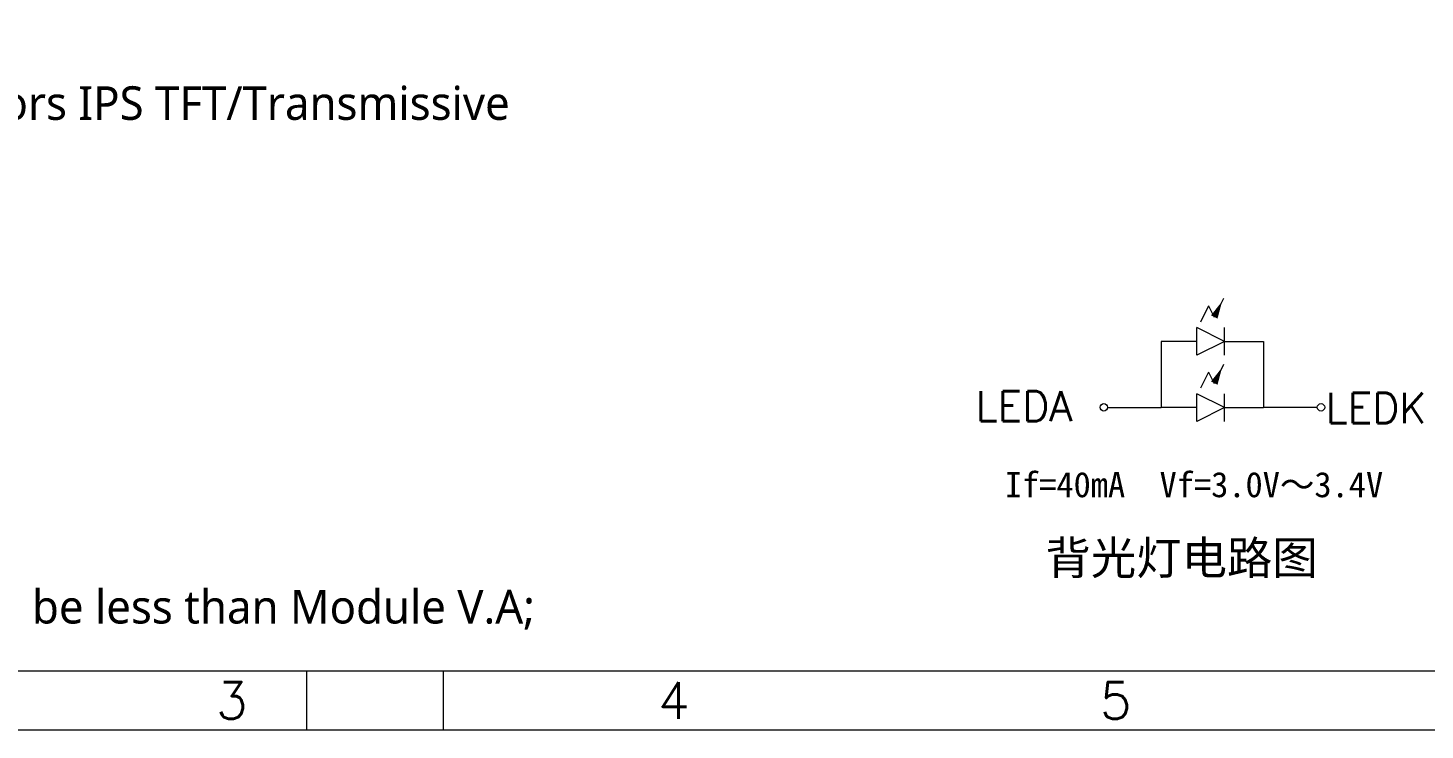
# Model space of a CAD drawing. Header units: millimetres. Extents: x 1292 to 2149, y -137 to 277.
# Drawn here: x 1334.3 to 1395.7, y 135.3 to 166.2 of the extents above; entities that cross this region are included whole.
import ezdxf

# ---------------------------------------------------------------- set-up
doc = ezdxf.new("R2010")
doc.units = ezdxf.units.MM
doc.header["$LTSCALE"] = 0.5
doc.linetypes.add('C_SOLID_M', pattern=[0])
doc.layers.add('BLU', color=2, linetype='Continuous', lineweight=5)
doc.layers.add('图框', color=7, linetype='Continuous', lineweight=5)
doc.styles.add('C-E02$0$HZ', font='')
doc.styles.get("Standard").update_dxf_attribs({"font": 'txt', "bigfont": 'gbcbig.shx'})
doc.styles.add('style2', font='romans.shx', dxfattribs={"bigfont": 'bigfont.shx'})
doc.styles.add('汉字', font='')
doc.styles.get('C-E02$0$HZ').set_extended_font_data('SimSun')
doc.styles.get('汉字').set_extended_font_data('SimSun')

msp = doc.modelspace()

# ---------------------------------------------------------------- linework, layer by layer
at = {"layer": 'BLU', "color": 3, "linetype": 'C_SOLID_M', "lineweight": 5}
for p, q in [((1386.815, 154.323), (1386.401, 153.495)), ((1386.152, 153.994), (1385.797, 153.283)), ((1386.152, 153.994), (1386.401, 153.495)), ((1386.853, 152.43), (1385.636, 153.038)), ((1385.636, 151.821), (1385.636, 153.037)), ((1386.853, 151.821), (1386.853, 153.037)), ((1386.853, 152.43), (1385.636, 151.821)), ((1386.815, 151.415), (1386.401, 150.587)), ((1386.152, 151.085), (1385.797, 150.374)), ((1386.152, 151.085), (1386.401, 150.587)), ((1386.853, 149.521), (1385.636, 150.13)), ((1385.636, 148.913), (1385.636, 150.129)), ((1386.853, 148.913), (1386.853, 150.129)), ((1381.713, 149.521), (1384.078, 149.521)), ((1386.853, 149.521), (1385.636, 148.913)), ((1390.938, 149.521), (1388.573, 149.521))]:
    msp.add_line(p, q, dxfattribs=at)
at = {"layer": 'BLU', "color": 3, "linetype": 'ByBlock', "lineweight": 5}
for p, q in [((1385.636, 152.429), (1384.078, 152.429)), ((1386.853, 152.429), (1388.573, 152.429)), ((1385.636, 149.521), (1384.078, 149.521)), ((1386.853, 149.521), (1388.573, 149.521))]:
    msp.add_line(p, q, dxfattribs=at)
at = {"layer": 'BLU', "color": 3, "lineweight": 5}
for p, q in [((1384.078, 152.429), (1384.078, 149.521)), ((1388.573, 152.429), (1388.573, 149.521))]:
    msp.add_line(p, q, dxfattribs=at)
at = {"layer": 'BLU', "color": 3, "linetype": 'C_SOLID_M', "lineweight": 5}
for centre in [(1381.551, 149.534), (1391.1, 149.534)]:
    msp.add_circle(centre, 0.162, dxfattribs=at)
for points in [[(1386.55, 153.432), (1386.753, 154.197), (1386.262, 153.576)], [(1386.55, 150.524), (1386.753, 151.289), (1386.262, 150.668)]]:
    msp.add_solid(points, dxfattribs=at)
at = {"layer": '图框', "color": 7, "linetype": 'ByBlock', "lineweight": 5, "ltscale": 0.55}
for p, q in [((1488.513, 137.934), (1294.213, 137.934)), ((1346.503, 137.934), (1346.503, 135.343)), ((1352.503, 137.934), (1352.503, 135.343)), ((1491.104, 135.343), (1291.621, 135.343))]:
    msp.add_line(p, q, dxfattribs=at)

# ---------------------------------------------------------------- texts
at = {"layer": 'BLU', "color": 3, "lineweight": 5}
for s, height, style, p in [('LEDA', 1.3239, 'style2', (1375.921, 148.918)), ('LEDK', 1.3239, 'style2', (1391.312, 148.843)), ('If=40mA  Vf=3.0V～3.4V', 1.11118, 'C-E02$0$HZ', (1377.199, 145.581))]:
    msp.add_text(s, height=height, dxfattribs=dict(at, style=style)).set_placement(p)
at = {"layer": 'BLU', "color": 3, "lineweight": 5, "insert": (1378.986, 142.834), "char_height": 1.46254, "width": 17.56398, "attachment_point": 4}
msp.add_mtext('{\\fSimSun|b0|i0|c134|p54;背光灯电路图}', dxfattribs=at)
at = {"layer": '图框', "lineweight": 5, "insert": (1295.476, 166.111), "char_height": 1.47615, "attachment_point": 1, "style": '汉字'}
msp.add_mtext('{\\fMicrosoft YaHei|b0|i0|c134|p34;\\C255;Specification:\\P 1). Display mode: 1.32" 360*360 262K Colors IPS TFT/Transmissive\\P 2). Viewing angle: ALL O\'clock\\P 3). Operating temp.: -20%%DC~+70%%DC  \\P    Storage temp.: -20%%DC~+80%%DC\\P 4). IC: ST77916\\P 5). Backlight: 2 chip White LED\\P    I LED=40mA   V LED=3.0~3.3V\\P 6). General Tolerance:%%P0.20.\\P 7). Rohs Compliancy.\\P 8). Recommended Case Open Area should be less than Module V.A;}', dxfattribs=at)
at = {"layer": '图框', "color": 7, "linetype": 'ByBlock', "lineweight": 5, "ltscale": 0.55, "char_height": 1.619, "width": 2.75662, "attachment_point": 7}
for s, insert in [('3', (1342.521, 135.831)), ('4', (1361.951, 135.831)), ('5', (1381.381, 135.831))]:
    msp.add_mtext(s, dxfattribs=dict(at, insert=insert))

doc.saveas('drawing.dxf')
